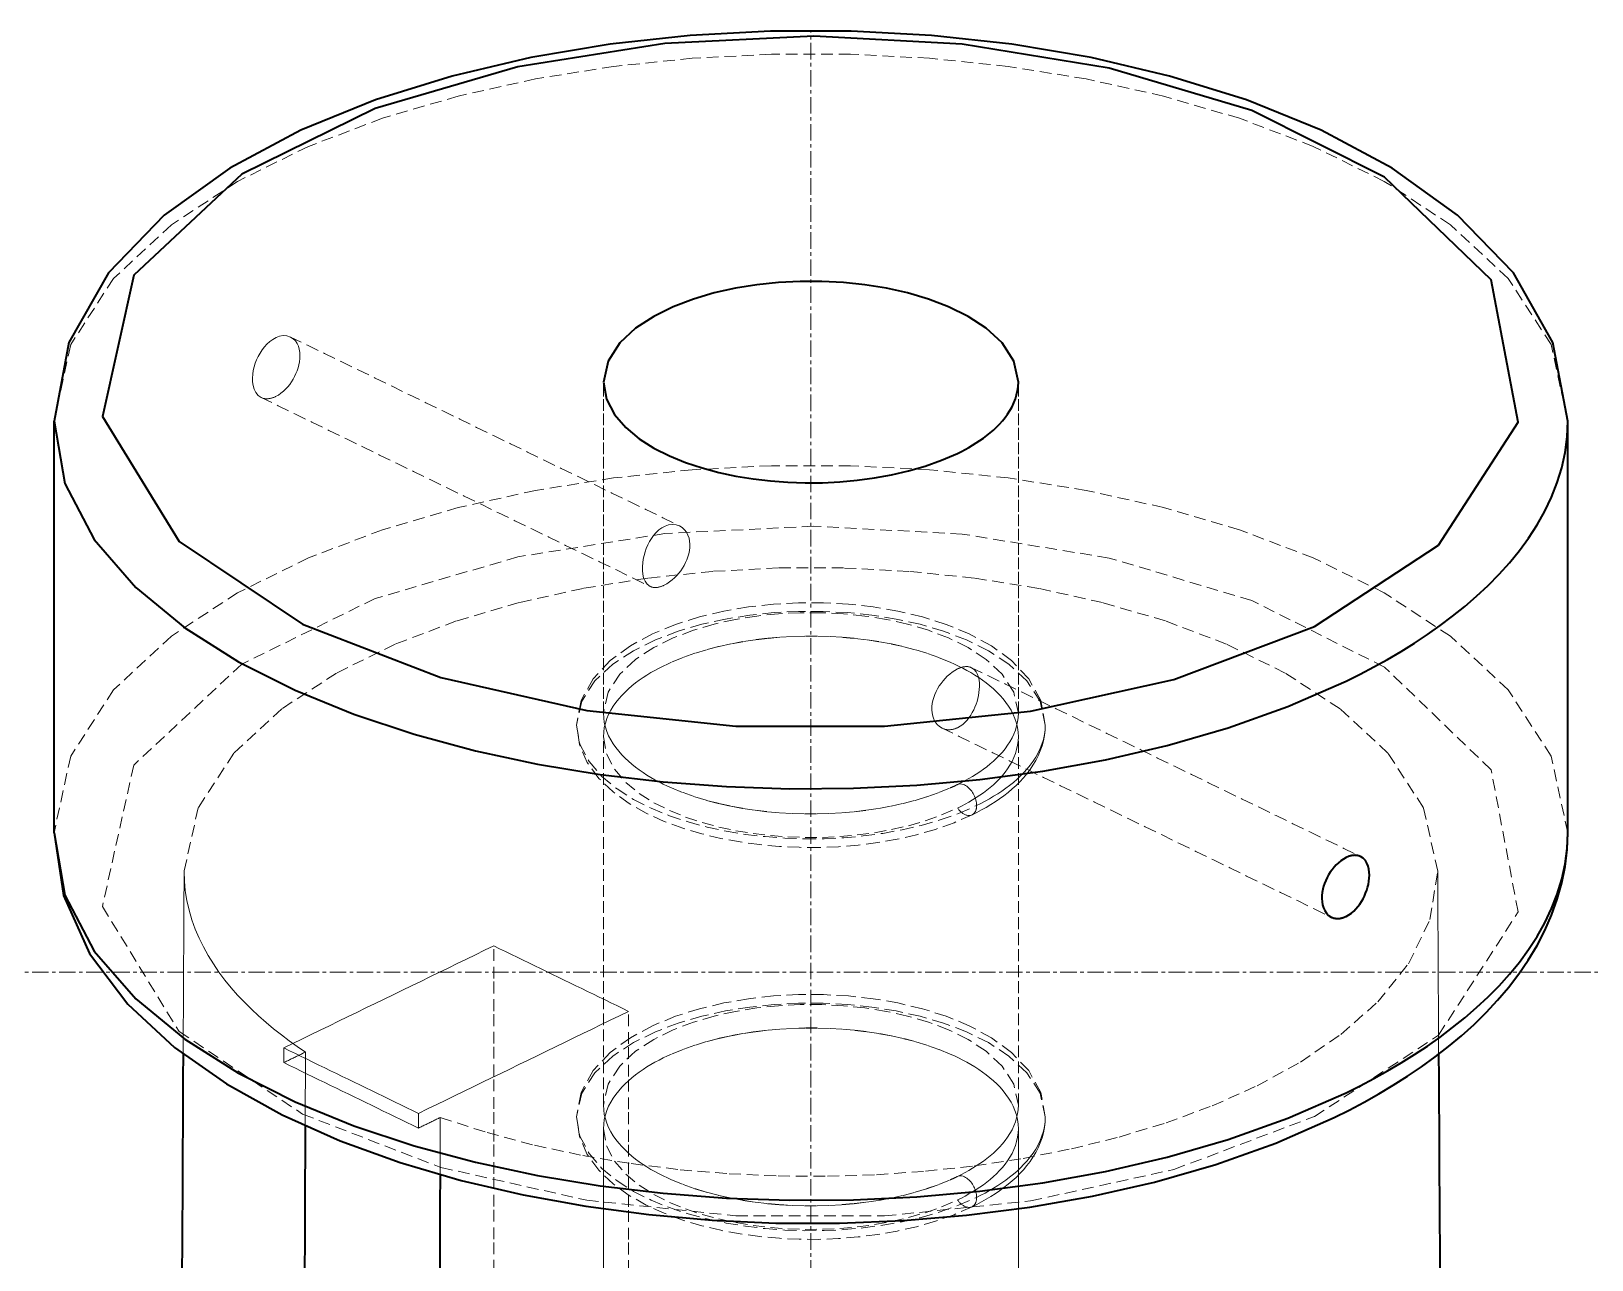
# Model space of a CAD drawing. Header units: millimetres. Extents: x 10 to 410, y 10 to 287.
# Drawn here: x 307.9 to 374.2, y 125.8 to 178 of the extents above; entities that cross this region are included whole.
import ezdxf

# ---------------------------------------------------------------- set-up
doc = ezdxf.new("R2010")
doc.units = ezdxf.units.MM
doc.linetypes.add('CENTER', pattern=[1.15, 0.7, -0.15, 0.15, -0.15])
doc.linetypes.add('DASHED', pattern=[0.75, 0.5, -0.25])
for name, color, linetype, lineweight in [('CENTER', 4, 'CENTER', 13), ('HIDDEN', 8, 'DASHED', 18), ('VISIBLE', 7, 'CONTINUOUS', 35)]:
    doc.layers.add(name, color=color, linetype=linetype, lineweight=lineweight)

msp = doc.modelspace()

# ---------------------------------------------------------------- linework, layer by layer
at = {"layer": 'CENTER'}
for p, q in [((341, 94), (341, 178)), ((278, 138), (404, 138))]:
    msp.add_line(p, q, dxfattribs=at)
at = {"layer": 'HIDDEN'}
for points in [[(373.166, 161.416), (372.457, 164.678), (370.636, 167.49), (368.177, 169.775), (365.367, 171.617), (362.353, 173.103), (359.211, 174.297), (355.985, 175.243), (352.703, 175.972), (349.383, 176.503), (346.039, 176.85), (342.681, 177.021), (339.319, 177.021), (335.961, 176.85), (332.617, 176.503), (329.297, 175.972), (326.015, 175.243), (322.789, 174.297), (319.647, 173.103), (316.633, 171.617), (313.823, 169.775), (311.364, 167.49), (309.543, 164.678), (308.834, 161.416)], [(318.886, 165), (318.735, 165.049), (318.575, 165.057), (318.418, 165.03), (318.268, 164.975), (318.129, 164.897), (318, 164.803), (317.881, 164.695), (317.774, 164.577), (317.676, 164.45), (317.589, 164.316), (317.511, 164.177), (317.443, 164.032), (317.385, 163.883), (317.338, 163.73), (317.301, 163.574), (317.276, 163.417), (317.265, 163.257), (317.269, 163.097), (317.291, 162.939), (317.335, 162.785), (317.405, 162.642), (317.506, 162.518), (317.637, 162.428)], [(318.253, 162.468), (318.369, 162.533), (318.478, 162.608), (318.581, 162.692), (318.677, 162.783), (318.766, 162.881), (318.849, 162.985), (318.926, 163.093), (318.996, 163.205), (319.06, 163.322), (319.117, 163.442), (319.166, 163.565), (319.208, 163.691), (319.242, 163.819), (319.267, 163.949), (319.282, 164.081), (319.286, 164.214), (319.278, 164.346), (319.257, 164.477), (319.22, 164.604), (319.165, 164.725), (319.092, 164.835), (318.998, 164.929), (318.886, 165)], [(318.886, 165), (319.605, 164.65), (320.324, 164.301), (321.043, 163.952), (321.762, 163.603), (322.481, 163.254), (323.2, 162.904), (323.919, 162.555), (324.638, 162.206), (325.357, 161.857), (326.075, 161.508), (326.794, 161.158), (327.513, 160.809), (328.232, 160.46), (328.951, 160.111), (329.67, 159.762), (330.389, 159.412), (331.108, 159.063), (331.827, 158.714), (332.546, 158.365), (333.265, 158.016), (333.984, 157.667), (334.703, 157.317), (335.422, 156.968)], [(332.184, 149.004), (332.184, 149.616), (332.184, 150.228), (332.184, 150.84), (332.184, 151.452), (332.184, 152.065), (332.184, 152.677), (332.184, 153.289), (332.184, 153.901), (332.184, 154.513), (332.184, 155.125), (332.184, 155.737), (332.184, 156.349), (332.184, 156.961), (332.184, 157.573), (332.184, 158.185), (332.184, 158.798), (332.184, 159.41), (332.184, 160.022), (332.184, 160.634), (332.184, 161.246), (332.184, 161.858), (332.184, 162.47), (332.184, 163.082)], [(349.816, 149.004), (349.816, 149.616), (349.816, 150.228), (349.816, 150.84), (349.816, 151.452), (349.816, 152.065), (349.816, 152.677), (349.816, 153.289), (349.816, 153.901), (349.816, 154.513), (349.816, 155.125), (349.816, 155.737), (349.816, 156.349), (349.816, 156.961), (349.816, 157.573), (349.816, 158.185), (349.816, 158.798), (349.816, 159.41), (349.816, 160.022), (349.816, 160.634), (349.816, 161.246), (349.816, 161.858), (349.816, 162.47), (349.816, 163.082)], [(317.637, 162.428), (317.662, 162.416), (317.688, 162.406), (317.715, 162.397), (317.741, 162.39), (317.769, 162.384), (317.796, 162.38), (317.824, 162.376), (317.851, 162.374), (317.879, 162.374), (317.907, 162.374), (317.935, 162.376), (317.962, 162.379), (317.99, 162.382), (318.017, 162.387), (318.044, 162.393), (318.071, 162.4), (318.098, 162.407), (318.124, 162.416), (318.151, 162.425), (318.177, 162.435), (318.202, 162.445), (318.228, 162.456), (318.253, 162.468)], [(317.637, 162.428), (318.356, 162.079), (319.075, 161.729), (319.794, 161.38), (320.513, 161.031), (321.232, 160.682), (321.951, 160.333), (322.669, 159.983), (323.388, 159.634), (324.107, 159.285), (324.826, 158.936), (325.545, 158.587), (326.264, 158.237), (326.983, 157.888), (327.702, 157.539), (328.421, 157.19), (329.14, 156.841), (329.859, 156.491), (330.578, 156.142), (331.297, 155.793), (332.016, 155.444), (332.735, 155.095), (333.453, 154.745), (334.172, 154.396)], [(373.166, 143.923), (372.457, 147.185), (370.636, 149.997), (368.177, 152.281), (365.367, 154.123), (362.353, 155.609), (359.211, 156.804), (355.985, 157.75), (352.703, 158.478), (349.383, 159.009), (346.039, 159.356), (342.681, 159.528), (339.319, 159.528), (335.961, 159.356), (332.617, 159.009), (329.297, 158.478), (326.015, 157.75), (322.789, 156.804), (319.647, 155.609), (316.633, 154.123), (313.823, 152.281), (311.364, 149.997), (309.543, 147.185), (308.834, 143.923)], [(362.399, 131.863), (367.677, 135.318), (371.057, 140.557), (369.907, 146.602), (365.383, 150.962), (359.739, 153.799), (353.678, 155.604), (347.435, 156.621), (341.118, 156.957), (334.799, 156.645), (328.551, 155.655), (322.481, 153.882), (316.814, 151.091), (312.222, 146.8), (310.891, 140.791), (314.148, 135.479), (319.39, 131.966), (325.276, 129.697), (331.473, 128.303), (337.814, 127.638), (344.126, 127.635), (350.33, 128.272), (356.431, 129.611), (362.399, 131.863)], [(335.422, 156.968), (335.271, 157.02), (335.113, 157.035), (334.955, 157.015), (334.804, 156.965), (334.664, 156.89), (334.535, 156.796), (334.419, 156.688), (334.314, 156.568), (334.221, 156.439), (334.139, 156.302), (334.066, 156.16), (334.004, 156.014), (333.951, 155.864), (333.908, 155.71), (333.874, 155.555), (333.851, 155.397), (333.839, 155.238), (333.84, 155.079), (333.856, 154.921), (333.891, 154.766), (333.951, 154.618), (334.044, 154.49), (334.172, 154.396)], [(334.766, 154.448), (334.884, 154.513), (334.995, 154.587), (335.101, 154.67), (335.202, 154.76), (335.296, 154.856), (335.384, 154.957), (335.467, 155.063), (335.543, 155.174), (335.613, 155.289), (335.675, 155.408), (335.73, 155.531), (335.776, 155.657), (335.813, 155.787), (335.84, 155.919), (335.855, 156.052), (335.858, 156.187), (335.847, 156.321), (335.82, 156.452), (335.777, 156.579), (335.715, 156.699), (335.634, 156.806), (335.536, 156.898), (335.422, 156.968)], [(367.638, 142.29), (367.039, 144.986), (365.525, 147.308), (363.487, 149.194), (361.161, 150.715), (358.666, 151.942), (356.066, 152.929), (353.397, 153.711), (350.682, 154.313), (347.935, 154.751), (345.168, 155.038), (342.391, 155.18), (339.609, 155.18), (336.832, 155.038), (334.065, 154.751), (331.318, 154.313), (328.603, 153.711), (325.934, 152.929), (323.334, 151.942), (320.839, 150.715), (318.513, 149.194), (316.475, 147.308), (314.961, 144.986), (314.362, 142.29)], [(334.172, 154.396), (334.197, 154.385), (334.222, 154.376), (334.247, 154.368), (334.273, 154.361), (334.3, 154.356), (334.326, 154.353), (334.353, 154.35), (334.38, 154.349), (334.407, 154.35), (334.433, 154.351), (334.46, 154.353), (334.487, 154.357), (334.513, 154.361), (334.539, 154.367), (334.565, 154.373), (334.591, 154.38), (334.617, 154.388), (334.642, 154.396), (334.667, 154.405), (334.692, 154.415), (334.717, 154.426), (334.741, 154.436), (334.766, 154.448)], [(350.959, 148.504), (350.77, 149.546), (350.256, 150.473), (349.527, 151.245), (348.669, 151.872), (347.733, 152.378), (346.75, 152.784), (345.736, 153.104), (344.7, 153.35), (343.652, 153.529), (342.594, 153.645), (341.532, 153.703), (340.468, 153.703), (339.406, 153.645), (338.348, 153.529), (337.3, 153.35), (336.264, 153.104), (335.25, 152.784), (334.267, 152.378), (333.331, 151.872), (332.473, 151.245), (331.744, 150.473), (331.23, 149.546), (331.041, 148.504)], [(350.959, 148.504), (350.74, 149.514), (350.176, 150.385), (349.415, 151.092), (348.545, 151.663), (347.611, 152.123), (346.639, 152.493), (345.64, 152.786), (344.624, 153.011), (343.596, 153.175), (342.56, 153.283), (341.521, 153.336), (340.479, 153.336), (339.44, 153.283), (338.404, 153.175), (337.376, 153.011), (336.36, 152.786), (335.361, 152.493), (334.389, 152.123), (333.455, 151.663), (332.585, 151.092), (331.824, 150.385), (331.26, 149.514), (331.041, 148.504)], [(349.816, 149.004), (349.622, 149.898), (349.123, 150.669), (348.449, 151.295), (347.678, 151.8), (346.852, 152.207), (345.991, 152.534), (345.107, 152.794), (344.207, 152.993), (343.298, 153.139), (342.381, 153.234), (341.461, 153.281), (340.539, 153.281), (339.619, 153.234), (338.702, 153.139), (337.793, 152.993), (336.893, 152.794), (336.009, 152.534), (335.148, 152.207), (334.322, 151.8), (333.551, 151.295), (332.877, 150.669), (332.378, 149.898), (332.184, 149.004)], [(346.919, 151.178), (346.431, 151.378), (345.934, 151.554), (345.43, 151.707), (344.92, 151.841), (344.405, 151.955), (343.887, 152.051), (343.366, 152.13), (342.842, 152.193), (342.317, 152.239), (341.791, 152.27), (341.264, 152.285), (340.736, 152.285), (340.209, 152.27), (339.683, 152.239), (339.158, 152.193), (338.634, 152.13), (338.113, 152.051), (337.595, 151.955), (337.08, 151.841), (336.57, 151.707), (336.066, 151.554), (335.569, 151.378), (335.081, 151.178)], [(346.919, 151.178), (346.431, 151.378), (345.934, 151.553), (345.43, 151.705), (344.919, 151.838), (344.405, 151.951), (343.886, 152.047), (343.365, 152.125), (342.842, 152.187), (342.317, 152.233), (341.79, 152.263), (341.264, 152.279), (340.736, 152.279), (340.21, 152.263), (339.683, 152.233), (339.158, 152.187), (338.635, 152.125), (338.114, 152.047), (337.595, 151.951), (337.081, 151.838), (336.57, 151.705), (336.066, 151.553), (335.569, 151.378), (335.081, 151.178)], [(335.081, 151.178), (334.901, 151.097), (334.724, 151.012), (334.548, 150.923), (334.374, 150.829), (334.203, 150.732), (334.034, 150.629), (333.869, 150.522), (333.706, 150.41), (333.548, 150.293), (333.394, 150.17), (333.245, 150.041), (333.101, 149.906), (332.963, 149.765), (332.833, 149.617), (332.711, 149.462), (332.598, 149.301), (332.495, 149.132), (332.405, 148.957), (332.328, 148.775), (332.267, 148.588), (332.221, 148.396), (332.194, 148.201), (332.184, 148.004)], [(347.234, 150.891), (347.116, 150.826), (347.005, 150.752), (346.899, 150.669), (346.798, 150.579), (346.704, 150.483), (346.616, 150.382), (346.533, 150.276), (346.457, 150.165), (346.387, 150.05), (346.325, 149.93), (346.27, 149.808), (346.224, 149.681), (346.187, 149.552), (346.16, 149.42), (346.145, 149.287), (346.142, 149.152), (346.153, 149.018), (346.18, 148.886), (346.223, 148.759), (346.285, 148.64), (346.366, 148.532), (346.464, 148.441), (346.578, 148.371)], [(349.816, 148.004), (349.806, 148.201), (349.779, 148.396), (349.733, 148.588), (349.672, 148.775), (349.595, 148.957), (349.505, 149.132), (349.402, 149.301), (349.289, 149.462), (349.167, 149.617), (349.037, 149.765), (348.899, 149.906), (348.755, 150.041), (348.606, 150.17), (348.452, 150.293), (348.294, 150.41), (348.131, 150.522), (347.966, 150.629), (347.797, 150.732), (347.626, 150.829), (347.452, 150.923), (347.276, 151.012), (347.099, 151.097), (346.919, 151.178)], [(347.828, 150.942), (347.803, 150.953), (347.778, 150.963), (347.753, 150.971), (347.727, 150.977), (347.7, 150.982), (347.674, 150.986), (347.647, 150.988), (347.62, 150.989), (347.593, 150.989), (347.567, 150.988), (347.54, 150.985), (347.513, 150.982), (347.487, 150.977), (347.461, 150.972), (347.435, 150.966), (347.409, 150.959), (347.383, 150.951), (347.358, 150.942), (347.333, 150.933), (347.308, 150.924), (347.283, 150.913), (347.259, 150.902), (347.234, 150.891)], [(347.234, 148.392), (347.347, 148.456), (347.452, 148.532), (347.549, 148.618), (347.638, 148.713), (347.719, 148.814), (347.792, 148.921), (347.859, 149.032), (347.919, 149.147), (347.972, 149.265), (348.019, 149.386), (348.06, 149.51), (348.094, 149.635), (348.122, 149.761), (348.143, 149.889), (348.157, 150.018), (348.162, 150.148), (348.159, 150.278), (348.146, 150.407), (348.12, 150.534), (348.079, 150.657), (348.018, 150.771), (347.934, 150.87), (347.828, 150.942)], [(347.828, 150.942), (348.547, 150.593), (349.265, 150.244), (349.984, 149.895), (350.703, 149.546), (351.422, 149.196), (352.141, 148.847), (352.86, 148.498), (353.579, 148.149), (354.298, 147.8), (355.017, 147.451), (355.736, 147.101), (356.455, 146.752), (357.174, 146.403), (357.893, 146.054), (358.612, 145.705), (359.331, 145.355), (360.049, 145.006), (360.768, 144.657), (361.487, 144.308), (362.206, 143.959), (362.925, 143.609), (363.644, 143.26), (364.363, 142.911)], [(332.184, 149.004), (332.194, 148.807), (332.221, 148.612), (332.267, 148.42), (332.328, 148.233), (332.405, 148.051), (332.495, 147.876), (332.598, 147.708), (332.711, 147.546), (332.833, 147.391), (332.963, 147.244), (333.101, 147.102), (333.245, 146.967), (333.394, 146.839), (333.548, 146.716), (333.706, 146.598), (333.869, 146.486), (334.034, 146.379), (334.203, 146.277), (334.374, 146.179), (334.548, 146.086), (334.724, 145.997), (334.901, 145.911), (335.081, 145.83)], [(347.234, 145.976), (347.397, 146.057), (347.558, 146.142), (347.718, 146.23), (347.874, 146.323), (348.029, 146.419), (348.181, 146.52), (348.33, 146.624), (348.475, 146.734), (348.617, 146.848), (348.755, 146.967), (348.888, 147.091), (349.015, 147.221), (349.137, 147.356), (349.252, 147.497), (349.36, 147.644), (349.459, 147.797), (349.548, 147.956), (349.626, 148.12), (349.692, 148.29), (349.745, 148.464), (349.784, 148.642), (349.808, 148.822), (349.816, 149.004)], [(331.041, 148.504), (331.184, 147.685), (331.57, 146.947), (332.116, 146.317), (332.761, 145.786), (333.466, 145.34), (334.212, 144.964), (334.985, 144.648), (335.778, 144.384), (336.585, 144.167), (337.401, 143.993), (338.226, 143.857), (339.055, 143.759), (339.888, 143.696), (340.723, 143.668), (341.559, 143.673), (342.393, 143.713), (343.225, 143.788), (344.053, 143.899), (344.875, 144.047), (345.689, 144.236), (346.491, 144.468), (347.278, 144.748), (348.043, 145.083)], [(347.85, 144.686), (347.082, 144.35), (346.292, 144.069), (345.487, 143.838), (344.669, 143.652), (343.844, 143.508), (343.012, 143.402), (342.177, 143.333), (341.339, 143.301), (340.501, 143.305), (339.663, 143.344), (338.828, 143.419), (337.998, 143.532), (337.173, 143.685), (336.358, 143.879), (335.555, 144.119), (334.769, 144.41), (334.006, 144.757), (333.277, 145.17), (332.597, 145.659), (331.99, 146.236), (331.493, 146.911), (331.16, 147.677), (331.041, 148.504)], [(332.184, 148.004), (332.311, 147.28), (332.653, 146.626), (333.137, 146.068), (333.707, 145.598), (334.331, 145.203), (334.991, 144.87), (335.676, 144.591), (336.378, 144.358), (337.092, 144.165), (337.815, 144.011), (338.544, 143.891), (339.279, 143.804), (340.016, 143.748), (340.755, 143.723), (341.494, 143.728), (342.233, 143.764), (342.97, 143.83), (343.702, 143.928), (344.43, 144.059), (345.15, 144.226), (345.861, 144.431), (346.557, 144.68), (347.234, 144.976)], [(332.184, 132.343), (332.184, 133.024), (332.184, 133.705), (332.184, 134.386), (332.184, 135.067), (332.184, 135.748), (332.184, 136.429), (332.184, 137.11), (332.184, 137.791), (332.184, 138.472), (332.184, 139.153), (332.184, 139.833), (332.184, 140.514), (332.184, 141.195), (332.184, 141.876), (332.184, 142.557), (332.184, 143.238), (332.184, 143.919), (332.184, 144.6), (332.184, 145.281), (332.184, 145.962), (332.184, 146.643), (332.184, 147.323), (332.184, 148.004)], [(346.578, 148.371), (346.605, 148.358), (346.633, 148.347), (346.661, 148.337), (346.689, 148.329), (346.717, 148.321), (346.746, 148.315), (346.776, 148.311), (346.805, 148.307), (346.834, 148.305), (346.864, 148.304), (346.893, 148.304), (346.923, 148.305), (346.952, 148.308), (346.982, 148.312), (347.011, 148.317), (347.04, 148.323), (347.069, 148.33), (347.097, 148.338), (347.125, 148.347), (347.153, 148.357), (347.18, 148.368), (347.208, 148.379), (347.234, 148.392)], [(346.578, 148.371), (347.297, 148.021), (348.016, 147.672), (348.735, 147.323), (349.454, 146.974), (350.173, 146.625), (350.892, 146.275), (351.611, 145.926), (352.33, 145.577), (353.049, 145.228), (353.768, 144.879), (354.487, 144.529), (355.206, 144.18), (355.925, 143.831), (356.643, 143.482), (357.362, 143.133), (358.081, 142.784), (358.8, 142.434), (359.519, 142.085), (360.238, 141.736), (360.957, 141.387), (361.676, 141.038), (362.395, 140.688), (363.114, 140.339)], [(347.234, 144.976), (347.397, 145.058), (347.558, 145.142), (347.718, 145.231), (347.874, 145.323), (348.029, 145.419), (348.181, 145.52), (348.33, 145.625), (348.475, 145.734), (348.617, 145.848), (348.755, 145.967), (348.888, 146.092), (349.015, 146.221), (349.137, 146.357), (349.252, 146.498), (349.36, 146.645), (349.459, 146.798), (349.548, 146.956), (349.626, 147.121), (349.692, 147.29), (349.745, 147.464), (349.784, 147.642), (349.808, 147.823), (349.816, 148.004)], [(350.959, 148.504), (350.951, 148.279), (350.924, 148.055), (350.881, 147.833), (350.822, 147.616), (350.747, 147.403), (350.657, 147.196), (350.555, 146.995), (350.439, 146.801), (350.313, 146.613), (350.177, 146.434), (350.032, 146.261), (349.879, 146.095), (349.718, 145.936), (349.551, 145.785), (349.379, 145.639), (349.201, 145.5), (349.018, 145.368), (348.832, 145.241), (348.642, 145.119), (348.448, 145.003), (348.251, 144.893), (348.052, 144.787), (347.85, 144.686)], [(348.043, 145.083), (348.227, 145.175), (348.409, 145.271), (348.589, 145.371), (348.766, 145.475), (348.941, 145.584), (349.112, 145.697), (349.281, 145.816), (349.445, 145.939), (349.605, 146.068), (349.761, 146.203), (349.911, 146.343), (350.055, 146.49), (350.193, 146.643), (350.323, 146.802), (350.444, 146.968), (350.556, 147.141), (350.657, 147.32), (350.745, 147.506), (350.82, 147.697), (350.88, 147.894), (350.924, 148.095), (350.95, 148.299), (350.959, 148.504)], [(349.816, 132.343), (349.816, 133.024), (349.816, 133.705), (349.816, 134.386), (349.816, 135.067), (349.816, 135.748), (349.816, 136.429), (349.816, 137.11), (349.816, 137.791), (349.816, 138.472), (349.816, 139.153), (349.816, 139.833), (349.816, 140.514), (349.816, 141.195), (349.816, 141.876), (349.816, 142.557), (349.816, 143.238), (349.816, 143.919), (349.816, 144.6), (349.816, 145.281), (349.816, 145.962), (349.816, 146.643), (349.816, 147.323), (349.816, 148.004)], [(346.919, 145.83), (346.933, 145.836), (346.947, 145.842), (346.96, 145.848), (346.974, 145.855), (346.988, 145.861), (347.002, 145.867), (347.016, 145.873), (347.029, 145.879), (347.043, 145.886), (347.057, 145.892), (347.071, 145.898), (347.084, 145.905), (347.098, 145.911), (347.112, 145.917), (347.125, 145.924), (347.139, 145.93), (347.153, 145.937), (347.166, 145.943), (347.18, 145.95), (347.194, 145.956), (347.207, 145.963), (347.221, 145.969), (347.234, 145.976)], [(348.043, 145.083), (348.041, 145.143), (348.035, 145.202), (348.025, 145.26), (348.011, 145.318), (347.994, 145.375), (347.974, 145.431), (347.952, 145.486), (347.926, 145.54), (347.898, 145.592), (347.867, 145.643), (347.834, 145.692), (347.797, 145.739), (347.758, 145.784), (347.717, 145.826), (347.672, 145.866), (347.625, 145.902), (347.575, 145.934), (347.522, 145.961), (347.467, 145.982), (347.409, 145.995), (347.35, 146), (347.291, 145.994), (347.234, 145.976)], [(335.081, 145.83), (335.569, 145.63), (336.066, 145.455), (336.57, 145.301), (337.08, 145.168), (337.595, 145.054), (338.113, 144.957), (338.634, 144.878), (339.158, 144.816), (339.683, 144.769), (340.209, 144.738), (340.736, 144.723), (341.264, 144.723), (341.791, 144.738), (342.317, 144.769), (342.842, 144.816), (343.366, 144.878), (343.887, 144.957), (344.405, 145.054), (344.92, 145.168), (345.43, 145.301), (345.934, 145.455), (346.431, 145.63), (346.919, 145.83)], [(335.081, 145.83), (335.569, 145.631), (336.066, 145.456), (336.57, 145.303), (337.081, 145.171), (337.595, 145.057), (338.114, 144.962), (338.635, 144.883), (339.158, 144.821), (339.683, 144.775), (340.21, 144.745), (340.736, 144.73), (341.264, 144.73), (341.79, 144.745), (342.317, 144.775), (342.842, 144.821), (343.365, 144.883), (343.886, 144.962), (344.405, 145.057), (344.919, 145.171), (345.43, 145.303), (345.934, 145.456), (346.431, 145.631), (346.919, 145.83)], [(347.234, 144.976), (347.253, 144.95), (347.273, 144.925), (347.293, 144.901), (347.314, 144.877), (347.336, 144.853), (347.359, 144.831), (347.383, 144.809), (347.407, 144.789), (347.432, 144.769), (347.458, 144.75), (347.485, 144.733), (347.513, 144.717), (347.541, 144.702), (347.571, 144.689), (347.601, 144.678), (347.631, 144.669), (347.663, 144.663), (347.694, 144.659), (347.726, 144.658), (347.758, 144.66), (347.79, 144.665), (347.821, 144.674), (347.85, 144.686)], [(347.85, 144.686), (347.868, 144.695), (347.885, 144.706), (347.901, 144.718), (347.917, 144.731), (347.931, 144.746), (347.945, 144.761), (347.957, 144.777), (347.969, 144.793), (347.979, 144.81), (347.989, 144.828), (347.998, 144.846), (348.006, 144.865), (348.013, 144.884), (348.019, 144.903), (348.024, 144.923), (348.029, 144.943), (348.033, 144.962), (348.036, 144.982), (348.039, 145.002), (348.041, 145.023), (348.042, 145.043), (348.043, 145.063), (348.043, 145.083)], [(314.362, 142.29), (314.36, 141.952), (314.359, 141.614), (314.357, 141.275), (314.355, 140.937), (314.353, 140.599), (314.351, 140.261), (314.35, 139.922), (314.348, 139.584), (314.346, 139.246), (314.344, 138.908), (314.342, 138.569), (314.34, 138.231), (314.339, 137.893), (314.337, 137.555), (314.335, 137.216), (314.333, 136.878), (314.331, 136.54), (314.33, 136.202), (314.328, 135.863), (314.326, 135.525), (314.324, 135.187), (314.322, 134.849), (314.321, 134.51)], [(314.362, 142.29), (314.374, 141.871), (314.413, 141.453), (314.48, 141.039), (314.573, 140.63), (314.691, 140.228), (314.833, 139.833), (314.997, 139.447), (315.182, 139.07), (315.386, 138.703), (315.607, 138.347), (315.844, 138.001), (316.095, 137.665), (316.36, 137.339), (316.636, 137.024), (316.924, 136.719), (317.222, 136.423), (317.528, 136.137), (317.843, 135.86), (318.166, 135.592), (318.496, 135.332), (318.832, 135.081), (319.174, 134.838), (319.521, 134.602)], [(325.25, 131.82), (327.238, 131.176), (329.259, 130.64), (331.303, 130.203), (333.364, 129.858), (335.439, 129.601), (337.522, 129.426), (339.61, 129.333), (341.7, 129.32), (343.789, 129.387), (345.874, 129.534), (347.952, 129.764), (350.018, 130.08), (352.069, 130.486), (354.098, 130.988), (356.098, 131.595), (358.059, 132.317), (359.967, 133.17), (361.801, 134.172), (363.527, 135.35), (365.091, 136.734), (366.401, 138.359), (367.311, 140.234), (367.638, 142.29)], [(367.638, 142.29), (367.64, 141.952), (367.641, 141.614), (367.643, 141.275), (367.645, 140.937), (367.647, 140.599), (367.649, 140.261), (367.65, 139.922), (367.652, 139.584), (367.654, 139.246), (367.656, 138.908), (367.658, 138.569), (367.66, 138.231), (367.661, 137.893), (367.663, 137.555), (367.665, 137.216), (367.667, 136.878), (367.669, 136.54), (367.67, 136.202), (367.672, 135.863), (367.674, 135.525), (367.676, 135.187), (367.678, 134.849), (367.679, 134.51)], [(318.594, 134.777), (318.982, 134.966), (319.371, 135.154), (319.759, 135.343), (320.147, 135.532), (320.535, 135.72), (320.923, 135.909), (321.312, 136.097), (321.7, 136.286), (322.088, 136.475), (322.476, 136.663), (322.864, 136.852), (323.252, 137.041), (323.641, 137.229), (324.029, 137.418), (324.417, 137.606), (324.805, 137.795), (325.193, 137.984), (325.582, 138.172), (325.97, 138.361), (326.358, 138.55), (326.746, 138.738), (327.134, 138.927), (327.523, 139.115)], [(327.523, 107.252), (327.523, 108.637), (327.523, 110.023), (327.523, 111.408), (327.523, 112.794), (327.523, 114.179), (327.523, 115.564), (327.523, 116.95), (327.523, 118.335), (327.523, 119.72), (327.523, 121.106), (327.523, 122.491), (327.523, 123.876), (327.523, 125.262), (327.523, 126.647), (327.523, 128.033), (327.523, 129.418), (327.523, 130.803), (327.523, 132.189), (327.523, 133.574), (327.523, 134.959), (327.523, 136.345), (327.523, 137.73), (327.523, 139.115)], [(327.523, 139.115), (327.772, 138.994), (328.021, 138.874), (328.27, 138.753), (328.519, 138.632), (328.768, 138.511), (329.017, 138.39), (329.266, 138.269), (329.515, 138.148), (329.764, 138.027), (330.013, 137.906), (330.262, 137.785), (330.512, 137.664), (330.761, 137.543), (331.01, 137.422), (331.259, 137.301), (331.508, 137.18), (331.757, 137.059), (332.006, 136.938), (332.255, 136.817), (332.504, 136.696), (332.753, 136.575), (333.002, 136.454), (333.251, 136.333)], [(350.959, 131.844), (350.77, 132.885), (350.256, 133.812), (349.527, 134.585), (348.669, 135.212), (347.733, 135.718), (346.75, 136.123), (345.736, 136.443), (344.7, 136.689), (343.652, 136.868), (342.594, 136.985), (341.532, 137.042), (340.468, 137.042), (339.406, 136.985), (338.348, 136.868), (337.3, 136.689), (336.264, 136.443), (335.25, 136.123), (334.267, 135.718), (333.331, 135.212), (332.473, 134.585), (331.744, 133.812), (331.23, 132.885), (331.041, 131.844)], [(350.959, 131.844), (350.74, 132.854), (350.176, 133.724), (349.415, 134.432), (348.545, 135.002), (347.611, 135.462), (346.639, 135.832), (345.64, 136.125), (344.624, 136.35), (343.596, 136.515), (342.56, 136.622), (341.521, 136.675), (340.479, 136.675), (339.44, 136.622), (338.404, 136.515), (337.376, 136.35), (336.36, 136.125), (335.361, 135.832), (334.389, 135.462), (333.455, 135.002), (332.585, 134.432), (331.824, 133.724), (331.26, 132.854), (331.041, 131.844)], [(324.323, 131.994), (324.711, 132.183), (325.099, 132.372), (325.488, 132.56), (325.876, 132.749), (326.264, 132.938), (326.652, 133.126), (327.04, 133.315), (327.429, 133.503), (327.817, 133.692), (328.205, 133.881), (328.593, 134.069), (328.981, 134.258), (329.37, 134.447), (329.758, 134.635), (330.146, 134.824), (330.534, 135.013), (330.922, 135.201), (331.311, 135.39), (331.699, 135.578), (332.087, 135.767), (332.475, 135.956), (332.863, 136.144), (333.251, 136.333)], [(349.816, 132.343), (349.622, 133.237), (349.123, 134.008), (348.449, 134.634), (347.678, 135.139), (346.852, 135.546), (345.991, 135.874), (345.107, 136.133), (344.207, 136.333), (343.298, 136.478), (342.381, 136.573), (341.461, 136.62), (340.539, 136.62), (339.619, 136.573), (338.702, 136.478), (337.793, 136.333), (336.893, 136.133), (336.009, 135.874), (335.148, 135.546), (334.322, 135.139), (333.551, 134.634), (332.877, 134.008), (332.378, 133.237), (332.184, 132.343)], [(333.251, 104.469), (333.251, 105.855), (333.251, 107.24), (333.251, 108.626), (333.251, 110.011), (333.251, 111.396), (333.251, 112.782), (333.251, 114.167), (333.251, 115.552), (333.251, 116.938), (333.251, 118.323), (333.251, 119.709), (333.251, 121.094), (333.251, 122.479), (333.251, 123.865), (333.251, 125.25), (333.251, 126.635), (333.251, 128.021), (333.251, 129.406), (333.251, 130.791), (333.251, 132.177), (333.251, 133.562), (333.251, 134.948), (333.251, 136.333)], [(346.919, 134.518), (346.431, 134.717), (345.934, 134.893), (345.43, 135.047), (344.92, 135.18), (344.405, 135.294), (343.887, 135.39), (343.366, 135.47), (342.842, 135.532), (342.317, 135.579), (341.791, 135.609), (341.264, 135.625), (340.736, 135.625), (340.209, 135.609), (339.683, 135.579), (339.158, 135.532), (338.634, 135.47), (338.113, 135.39), (337.595, 135.294), (337.08, 135.18), (336.57, 135.047), (336.066, 134.893), (335.569, 134.717), (335.081, 134.518)], [(346.919, 134.518), (346.431, 134.717), (345.934, 134.892), (345.43, 135.045), (344.919, 135.177), (344.405, 135.291), (343.886, 135.386), (343.365, 135.464), (342.842, 135.526), (342.317, 135.572), (341.79, 135.603), (341.264, 135.618), (340.736, 135.618), (340.21, 135.603), (339.683, 135.572), (339.158, 135.526), (338.635, 135.464), (338.114, 135.386), (337.595, 135.291), (337.081, 135.177), (336.57, 135.045), (336.066, 134.892), (335.569, 134.717), (335.081, 134.518)], [(318.594, 134.152), (318.594, 134.179), (318.594, 134.207), (318.594, 134.234), (318.594, 134.261), (318.594, 134.288), (318.594, 134.315), (318.594, 134.342), (318.594, 134.37), (318.594, 134.397), (318.594, 134.424), (318.594, 134.451), (318.594, 134.478), (318.594, 134.505), (318.594, 134.533), (318.594, 134.56), (318.594, 134.587), (318.594, 134.614), (318.594, 134.641), (318.594, 134.668), (318.594, 134.696), (318.594, 134.723), (318.594, 134.75), (318.594, 134.777)], [(318.594, 134.777), (318.843, 134.656), (319.092, 134.535), (319.341, 134.414), (319.591, 134.293), (319.84, 134.172), (320.089, 134.051), (320.338, 133.93), (320.587, 133.809), (320.836, 133.688), (321.085, 133.567), (321.334, 133.446), (321.583, 133.325), (321.832, 133.204), (322.081, 133.083), (322.33, 132.962), (322.579, 132.841), (322.829, 132.72), (323.078, 132.599), (323.327, 132.478), (323.576, 132.357), (323.825, 132.236), (324.074, 132.115), (324.323, 131.994)], [(318.594, 134.152), (318.634, 134.172), (318.675, 134.191), (318.715, 134.211), (318.755, 134.231), (318.796, 134.25), (318.836, 134.27), (318.876, 134.289), (318.916, 134.309), (318.957, 134.328), (318.997, 134.348), (319.037, 134.368), (319.078, 134.387), (319.118, 134.407), (319.158, 134.426), (319.198, 134.446), (319.239, 134.465), (319.279, 134.485), (319.319, 134.505), (319.36, 134.524), (319.4, 134.544), (319.44, 134.563), (319.48, 134.583), (319.521, 134.602)], [(324.323, 131.37), (324.074, 131.491), (323.825, 131.612), (323.576, 131.733), (323.327, 131.854), (323.078, 131.975), (322.829, 132.096), (322.579, 132.217), (322.33, 132.338), (322.081, 132.458), (321.832, 132.579), (321.583, 132.7), (321.334, 132.821), (321.085, 132.942), (320.836, 133.063), (320.587, 133.184), (320.338, 133.305), (320.089, 133.426), (319.84, 133.547), (319.591, 133.668), (319.341, 133.789), (319.092, 133.91), (318.843, 134.031), (318.594, 134.152)], [(319.521, 134.602), (319.52, 134.466), (319.52, 134.33), (319.519, 134.193), (319.519, 134.057), (319.518, 133.921), (319.518, 133.784), (319.517, 133.648), (319.517, 133.511), (319.516, 133.375), (319.516, 133.239), (319.515, 133.102), (319.514, 132.966), (319.514, 132.83), (319.513, 132.693), (319.513, 132.557), (319.512, 132.42), (319.512, 132.284), (319.511, 132.148), (319.511, 132.011), (319.51, 131.875), (319.51, 131.739), (319.509, 131.602), (319.509, 131.466)], [(335.081, 134.518), (334.901, 134.436), (334.724, 134.351), (334.548, 134.262), (334.374, 134.169), (334.203, 134.071), (334.034, 133.969), (333.869, 133.862), (333.706, 133.75), (333.548, 133.632), (333.394, 133.509), (333.245, 133.38), (333.101, 133.245), (332.963, 133.104), (332.833, 132.956), (332.711, 132.802), (332.598, 132.64), (332.495, 132.472), (332.405, 132.296), (332.328, 132.115), (332.267, 131.928), (332.221, 131.736), (332.194, 131.541), (332.184, 131.344)], [(349.816, 131.344), (349.806, 131.541), (349.779, 131.736), (349.733, 131.928), (349.672, 132.115), (349.595, 132.296), (349.505, 132.472), (349.402, 132.64), (349.289, 132.802), (349.167, 132.956), (349.037, 133.104), (348.899, 133.245), (348.755, 133.38), (348.606, 133.509), (348.452, 133.632), (348.294, 133.75), (348.131, 133.862), (347.966, 133.969), (347.797, 134.071), (347.626, 134.169), (347.452, 134.262), (347.276, 134.351), (347.099, 134.436), (346.919, 134.518)], [(324.323, 131.37), (324.323, 131.397), (324.323, 131.424), (324.323, 131.451), (324.323, 131.478), (324.323, 131.505), (324.323, 131.533), (324.323, 131.56), (324.323, 131.587), (324.323, 131.614), (324.323, 131.641), (324.323, 131.668), (324.323, 131.696), (324.323, 131.723), (324.323, 131.75), (324.323, 131.777), (324.323, 131.804), (324.323, 131.831), (324.323, 131.859), (324.323, 131.886), (324.323, 131.913), (324.323, 131.94), (324.323, 131.967), (324.323, 131.994)], [(332.184, 132.343), (332.194, 132.147), (332.221, 131.951), (332.267, 131.76), (332.328, 131.572), (332.405, 131.391), (332.495, 131.216), (332.598, 131.047), (332.711, 130.886), (332.833, 130.731), (332.963, 130.583), (333.101, 130.442), (333.245, 130.307), (333.394, 130.178), (333.548, 130.055), (333.706, 129.938), (333.869, 129.826), (334.034, 129.718), (334.203, 129.616), (334.374, 129.518), (334.548, 129.425), (334.724, 129.336), (334.901, 129.251), (335.081, 129.169)], [(347.234, 129.315), (347.397, 129.397), (347.558, 129.481), (347.718, 129.57), (347.874, 129.662), (348.029, 129.758), (348.181, 129.859), (348.33, 129.964), (348.475, 130.073), (348.617, 130.187), (348.755, 130.306), (348.888, 130.431), (349.015, 130.56), (349.137, 130.696), (349.252, 130.837), (349.36, 130.984), (349.459, 131.137), (349.548, 131.295), (349.626, 131.46), (349.692, 131.629), (349.745, 131.803), (349.784, 131.981), (349.808, 132.162), (349.816, 132.343)], [(324.323, 131.37), (324.363, 131.389), (324.404, 131.409), (324.444, 131.428), (324.484, 131.448), (324.524, 131.468), (324.565, 131.487), (324.605, 131.507), (324.645, 131.526), (324.686, 131.546), (324.726, 131.565), (324.766, 131.585), (324.806, 131.605), (324.847, 131.624), (324.887, 131.644), (324.927, 131.663), (324.968, 131.683), (325.008, 131.702), (325.048, 131.722), (325.088, 131.742), (325.129, 131.761), (325.169, 131.781), (325.209, 131.8), (325.25, 131.82)], [(325.25, 131.82), (325.249, 131.714), (325.249, 131.608), (325.248, 131.503), (325.248, 131.397), (325.248, 131.291), (325.247, 131.186), (325.247, 131.08), (325.246, 130.974), (325.246, 130.869), (325.246, 130.763), (325.245, 130.657), (325.245, 130.551), (325.244, 130.446), (325.244, 130.34), (325.244, 130.234), (325.243, 130.129), (325.243, 130.023), (325.242, 129.917), (325.242, 129.811), (325.242, 129.706), (325.241, 129.6), (325.241, 129.494), (325.24, 129.389)], [(331.041, 131.844), (331.184, 131.025), (331.57, 130.287), (332.116, 129.656), (332.761, 129.125), (333.466, 128.679), (334.212, 128.303), (334.985, 127.987), (335.778, 127.724), (336.585, 127.507), (337.401, 127.332), (338.226, 127.197), (339.055, 127.098), (339.888, 127.035), (340.723, 127.007), (341.559, 127.013), (342.393, 127.053), (343.225, 127.127), (344.053, 127.238), (344.875, 127.386), (345.689, 127.575), (346.491, 127.807), (347.278, 128.088), (348.043, 128.423)], [(347.85, 128.025), (347.082, 127.689), (346.292, 127.409), (345.487, 127.178), (344.669, 126.992), (343.844, 126.847), (343.012, 126.741), (342.177, 126.673), (341.339, 126.64), (340.501, 126.644), (339.663, 126.683), (338.828, 126.759), (337.998, 126.872), (337.173, 127.024), (336.358, 127.218), (335.555, 127.458), (334.769, 127.749), (334.006, 128.097), (333.277, 128.51), (332.597, 128.999), (331.99, 129.576), (331.493, 130.25), (331.16, 131.017), (331.041, 131.844)], [(332.184, 131.344), (332.311, 130.619), (332.653, 129.966), (333.137, 129.408), (333.707, 128.938), (334.331, 128.543), (334.991, 128.21), (335.676, 127.93), (336.378, 127.697), (337.092, 127.505), (337.815, 127.35), (338.544, 127.23), (339.279, 127.143), (340.016, 127.088), (340.755, 127.063), (341.494, 127.068), (342.233, 127.103), (342.97, 127.169), (343.702, 127.267), (344.43, 127.398), (345.15, 127.565), (345.861, 127.771), (346.557, 128.019), (347.234, 128.316)], [(332.184, 119.848), (332.184, 120.348), (332.184, 120.848), (332.184, 121.347), (332.184, 121.847), (332.184, 122.347), (332.184, 122.847), (332.184, 123.347), (332.184, 123.846), (332.184, 124.346), (332.184, 124.846), (332.184, 125.346), (332.184, 125.846), (332.184, 126.346), (332.184, 126.845), (332.184, 127.345), (332.184, 127.845), (332.184, 128.345), (332.184, 128.845), (332.184, 129.344), (332.184, 129.844), (332.184, 130.344), (332.184, 130.844), (332.184, 131.344)], [(347.234, 128.316), (347.397, 128.397), (347.558, 128.482), (347.718, 128.57), (347.874, 128.663), (348.029, 128.759), (348.181, 128.859), (348.33, 128.964), (348.475, 129.073), (348.617, 129.188), (348.755, 129.307), (348.888, 129.431), (349.015, 129.561), (349.137, 129.696), (349.252, 129.837), (349.36, 129.984), (349.459, 130.137), (349.548, 130.296), (349.626, 130.46), (349.692, 130.63), (349.745, 130.804), (349.784, 130.981), (349.808, 131.162), (349.816, 131.344)], [(350.959, 131.844), (350.951, 131.618), (350.924, 131.394), (350.881, 131.173), (350.822, 130.955), (350.747, 130.742), (350.657, 130.535), (350.555, 130.334), (350.439, 130.14), (350.313, 129.953), (350.177, 129.773), (350.032, 129.6), (349.879, 129.435), (349.718, 129.276), (349.551, 129.124), (349.379, 128.979), (349.201, 128.84), (349.018, 128.707), (348.832, 128.58), (348.642, 128.459), (348.448, 128.343), (348.251, 128.232), (348.052, 128.126), (347.85, 128.025)], [(348.043, 128.423), (348.227, 128.514), (348.409, 128.61), (348.589, 128.71), (348.766, 128.815), (348.941, 128.923), (349.112, 129.037), (349.281, 129.155), (349.445, 129.279), (349.605, 129.408), (349.761, 129.542), (349.911, 129.683), (350.055, 129.829), (350.193, 129.982), (350.323, 130.141), (350.444, 130.308), (350.556, 130.48), (350.657, 130.66), (350.745, 130.845), (350.82, 131.037), (350.88, 131.233), (350.924, 131.434), (350.95, 131.638), (350.959, 131.844)], [(349.816, 119.848), (349.816, 120.348), (349.816, 120.848), (349.816, 121.347), (349.816, 121.847), (349.816, 122.347), (349.816, 122.847), (349.816, 123.347), (349.816, 123.846), (349.816, 124.346), (349.816, 124.846), (349.816, 125.346), (349.816, 125.846), (349.816, 126.346), (349.816, 126.845), (349.816, 127.345), (349.816, 127.845), (349.816, 128.345), (349.816, 128.845), (349.816, 129.344), (349.816, 129.844), (349.816, 130.344), (349.816, 130.844), (349.816, 131.344)], [(348.043, 128.423), (348.041, 128.482), (348.035, 128.541), (348.025, 128.6), (348.011, 128.657), (347.994, 128.714), (347.974, 128.77), (347.952, 128.825), (347.926, 128.879), (347.898, 128.931), (347.867, 128.982), (347.834, 129.031), (347.797, 129.078), (347.758, 129.123), (347.717, 129.165), (347.672, 129.205), (347.625, 129.241), (347.575, 129.273), (347.522, 129.3), (347.467, 129.321), (347.409, 129.335), (347.35, 129.339), (347.291, 129.333), (347.234, 129.315)], [(335.081, 129.169), (335.569, 128.97), (336.066, 128.794), (336.57, 128.641), (337.08, 128.507), (337.595, 128.393), (338.113, 128.297), (338.634, 128.218), (339.158, 128.155), (339.683, 128.109), (340.209, 128.078), (340.736, 128.062), (341.264, 128.062), (341.791, 128.078), (342.317, 128.109), (342.842, 128.155), (343.366, 128.218), (343.887, 128.297), (344.405, 128.393), (344.92, 128.507), (345.43, 128.641), (345.934, 128.794), (346.431, 128.97), (346.919, 129.169)], [(335.081, 129.169), (335.569, 128.97), (336.066, 128.795), (336.57, 128.642), (337.081, 128.51), (337.595, 128.397), (338.114, 128.301), (338.635, 128.223), (339.158, 128.161), (339.683, 128.115), (340.21, 128.084), (340.736, 128.069), (341.264, 128.069), (341.79, 128.084), (342.317, 128.115), (342.842, 128.161), (343.365, 128.223), (343.886, 128.301), (344.405, 128.397), (344.919, 128.51), (345.43, 128.642), (345.934, 128.795), (346.431, 128.97), (346.919, 129.169)], [(346.919, 129.169), (346.933, 129.176), (346.947, 129.182), (346.96, 129.188), (346.974, 129.194), (346.988, 129.2), (347.002, 129.206), (347.016, 129.213), (347.029, 129.219), (347.043, 129.225), (347.057, 129.231), (347.071, 129.238), (347.084, 129.244), (347.098, 129.25), (347.112, 129.257), (347.125, 129.263), (347.139, 129.27), (347.153, 129.276), (347.166, 129.283), (347.18, 129.289), (347.194, 129.296), (347.207, 129.302), (347.221, 129.309), (347.234, 129.315)], [(347.234, 128.316), (347.253, 128.29), (347.273, 128.265), (347.293, 128.24), (347.314, 128.216), (347.336, 128.193), (347.359, 128.17), (347.383, 128.149), (347.407, 128.128), (347.432, 128.108), (347.458, 128.09), (347.485, 128.072), (347.513, 128.056), (347.541, 128.042), (347.571, 128.029), (347.601, 128.018), (347.631, 128.009), (347.663, 128.002), (347.694, 127.998), (347.726, 127.997), (347.758, 127.999), (347.79, 128.004), (347.821, 128.013), (347.85, 128.025)], [(347.85, 128.025), (347.868, 128.035), (347.885, 128.046), (347.901, 128.058), (347.917, 128.071), (347.931, 128.085), (347.945, 128.1), (347.957, 128.116), (347.969, 128.133), (347.979, 128.15), (347.989, 128.168), (347.998, 128.186), (348.006, 128.204), (348.013, 128.223), (348.019, 128.243), (348.024, 128.262), (348.029, 128.282), (348.033, 128.302), (348.036, 128.322), (348.039, 128.342), (348.041, 128.362), (348.042, 128.382), (348.043, 128.402), (348.043, 128.423)]]:
    msp.add_lwpolyline(points, dxfattribs=at)
at = {"layer": 'VISIBLE'}
for points in [[(373.166, 161.416), (372.538, 164.763), (370.853, 167.728), (368.479, 170.186), (365.699, 172.179), (362.679, 173.787), (359.508, 175.076), (356.241, 176.094), (352.908, 176.876), (349.533, 177.445), (346.13, 177.816), (342.712, 178), (339.288, 178), (335.87, 177.816), (332.467, 177.445), (329.092, 176.876), (325.759, 176.094), (322.492, 175.076), (319.321, 173.787), (316.301, 172.179), (313.521, 170.186), (311.147, 167.728), (309.462, 164.763), (308.834, 161.416)], [(362.399, 152.689), (367.677, 156.144), (371.057, 161.383), (369.907, 167.428), (365.383, 171.788), (359.739, 174.625), (353.678, 176.43), (347.435, 177.447), (341.118, 177.783), (334.799, 177.471), (328.551, 176.481), (322.481, 174.708), (316.814, 171.916), (312.222, 167.626), (310.891, 161.616), (314.148, 156.305), (319.39, 152.792), (325.276, 150.522), (331.473, 149.129), (337.814, 148.463), (344.126, 148.46), (350.33, 149.098), (356.431, 150.437), (362.399, 152.689)], [(349.816, 163.082), (349.622, 163.976), (349.123, 164.747), (348.449, 165.373), (347.678, 165.878), (346.852, 166.285), (345.991, 166.613), (345.107, 166.872), (344.207, 167.072), (343.298, 167.217), (342.381, 167.312), (341.461, 167.359), (340.539, 167.359), (339.619, 167.312), (338.702, 167.217), (337.793, 167.072), (336.893, 166.872), (336.009, 166.613), (335.148, 166.285), (334.322, 165.878), (333.551, 165.373), (332.877, 164.747), (332.378, 163.976), (332.184, 163.082)], [(332.184, 163.082), (332.311, 162.357), (332.653, 161.704), (333.137, 161.146), (333.707, 160.676), (334.331, 160.281), (334.991, 159.948), (335.676, 159.669), (336.378, 159.435), (337.092, 159.243), (337.815, 159.089), (338.544, 158.969), (339.279, 158.882), (340.016, 158.826), (340.755, 158.801), (341.494, 158.806), (342.233, 158.842), (342.97, 158.908), (343.702, 159.006), (344.43, 159.137), (345.15, 159.304), (345.861, 159.509), (346.557, 159.758), (347.234, 160.054)], [(347.234, 160.054), (347.397, 160.135), (347.558, 160.22), (347.718, 160.309), (347.874, 160.401), (348.029, 160.497), (348.181, 160.598), (348.33, 160.703), (348.475, 160.812), (348.617, 160.926), (348.755, 161.045), (348.888, 161.169), (349.015, 161.299), (349.137, 161.435), (349.252, 161.576), (349.36, 161.723), (349.459, 161.875), (349.548, 162.034), (349.626, 162.198), (349.692, 162.368), (349.745, 162.542), (349.784, 162.72), (349.808, 162.9), (349.816, 163.082)], [(308.834, 161.416), (309.298, 158.771), (310.545, 156.388), (312.309, 154.352), (314.39, 152.638), (316.668, 151.195), (319.077, 149.981), (321.574, 148.961), (324.134, 148.11), (326.74, 147.409), (329.378, 146.845), (332.04, 146.408), (334.719, 146.09), (337.41, 145.887), (340.106, 145.796), (342.804, 145.814), (345.499, 145.943), (348.186, 146.185), (350.86, 146.542), (353.515, 147.021), (356.144, 147.63), (358.735, 148.38), (361.276, 149.285), (363.747, 150.368)], [(308.834, 143.923), (308.834, 144.683), (308.834, 145.444), (308.834, 146.204), (308.834, 146.965), (308.834, 147.726), (308.834, 148.486), (308.834, 149.247), (308.834, 150.007), (308.834, 150.768), (308.834, 151.528), (308.834, 152.289), (308.834, 153.05), (308.834, 153.81), (308.834, 154.571), (308.834, 155.331), (308.834, 156.092), (308.834, 156.853), (308.834, 157.613), (308.834, 158.374), (308.834, 159.134), (308.834, 159.895), (308.834, 160.656), (308.834, 161.416)], [(363.747, 150.368), (364.341, 150.664), (364.929, 150.974), (365.51, 151.297), (366.082, 151.633), (366.646, 151.985), (367.2, 152.351), (367.743, 152.734), (368.274, 153.133), (368.792, 153.549), (369.294, 153.984), (369.78, 154.437), (370.246, 154.911), (370.69, 155.404), (371.11, 155.919), (371.502, 156.455), (371.862, 157.013), (372.188, 157.592), (372.473, 158.192), (372.715, 158.81), (372.909, 159.445), (373.05, 160.094), (373.137, 160.753), (373.166, 161.416)], [(373.166, 143.923), (373.166, 144.683), (373.166, 145.444), (373.166, 146.204), (373.166, 146.965), (373.166, 147.726), (373.166, 148.486), (373.166, 149.247), (373.166, 150.007), (373.166, 150.768), (373.166, 151.528), (373.166, 152.289), (373.166, 153.05), (373.166, 153.81), (373.166, 154.571), (373.166, 155.331), (373.166, 156.092), (373.166, 156.853), (373.166, 157.613), (373.166, 158.374), (373.166, 159.134), (373.166, 159.895), (373.166, 160.656), (373.166, 161.416)], [(308.834, 143.923), (309.298, 141.278), (310.545, 138.894), (312.309, 136.858), (314.39, 135.144), (316.668, 133.702), (319.077, 132.488), (321.574, 131.468), (324.134, 130.616), (326.74, 129.916), (329.378, 129.352), (332.04, 128.914), (334.719, 128.597), (337.41, 128.394), (340.106, 128.302), (342.804, 128.321), (345.499, 128.45), (348.186, 128.691), (350.86, 129.048), (353.515, 129.527), (356.144, 130.136), (358.735, 130.886), (361.276, 131.792), (363.747, 132.874)], [(308.834, 143.923), (309.231, 141.256), (310.336, 138.793), (311.966, 136.639), (313.948, 134.801), (316.161, 133.246), (318.526, 131.933), (320.996, 130.829), (323.539, 129.907), (326.135, 129.145), (328.769, 128.528), (331.432, 128.046), (334.114, 127.69), (336.809, 127.453), (339.512, 127.333), (342.218, 127.327), (344.922, 127.436), (347.618, 127.661), (350.302, 128.005), (352.966, 128.474), (355.604, 129.077), (358.205, 129.824), (360.754, 130.729), (363.232, 131.814)], [(363.232, 131.814), (363.874, 132.135), (364.508, 132.471), (365.134, 132.823), (365.75, 133.191), (366.356, 133.575), (366.95, 133.978), (367.531, 134.398), (368.098, 134.838), (368.649, 135.298), (369.182, 135.779), (369.694, 136.281), (370.184, 136.805), (370.649, 137.352), (371.085, 137.922), (371.49, 138.514), (371.86, 139.129), (372.19, 139.766), (372.479, 140.423), (372.721, 141.098), (372.913, 141.79), (373.052, 142.493), (373.137, 143.206), (373.166, 143.923)], [(363.747, 132.874), (364.341, 133.171), (364.929, 133.48), (365.51, 133.803), (366.082, 134.14), (366.646, 134.491), (367.2, 134.857), (367.743, 135.24), (368.274, 135.639), (368.792, 136.055), (369.294, 136.49), (369.78, 136.944), (370.246, 137.417), (370.69, 137.911), (371.11, 138.425), (371.502, 138.962), (371.862, 139.519), (372.188, 140.098), (372.473, 140.698), (372.715, 141.316), (372.909, 141.952), (373.05, 142.601), (373.137, 143.259), (373.166, 143.923)], [(363.747, 142.87), (363.631, 142.806), (363.522, 142.731), (363.419, 142.647), (363.323, 142.555), (363.234, 142.457), (363.151, 142.354), (363.074, 142.246), (363.004, 142.133), (362.94, 142.017), (362.883, 141.897), (362.834, 141.774), (362.792, 141.648), (362.758, 141.52), (362.733, 141.389), (362.718, 141.258), (362.714, 141.125), (362.722, 140.993), (362.743, 140.862), (362.78, 140.735), (362.835, 140.614), (362.908, 140.504), (363.002, 140.41), (363.114, 140.339)], [(364.363, 142.911), (364.338, 142.922), (364.312, 142.933), (364.285, 142.941), (364.259, 142.949), (364.231, 142.955), (364.204, 142.959), (364.176, 142.962), (364.149, 142.964), (364.121, 142.965), (364.093, 142.964), (364.065, 142.963), (364.038, 142.96), (364.01, 142.956), (363.983, 142.951), (363.956, 142.946), (363.929, 142.939), (363.902, 142.931), (363.876, 142.923), (363.849, 142.914), (363.823, 142.904), (363.798, 142.894), (363.772, 142.882), (363.747, 142.87)], [(363.747, 140.371), (363.862, 140.435), (363.969, 140.511), (364.069, 140.596), (364.162, 140.689), (364.248, 140.788), (364.327, 140.893), (364.399, 141.003), (364.465, 141.117), (364.524, 141.234), (364.577, 141.354), (364.622, 141.477), (364.661, 141.603), (364.692, 141.731), (364.715, 141.86), (364.73, 141.99), (364.735, 142.122), (364.73, 142.253), (364.712, 142.383), (364.68, 142.51), (364.631, 142.632), (364.563, 142.744), (364.473, 142.839), (364.363, 142.911)], [(363.114, 140.339), (363.14, 140.327), (363.166, 140.317), (363.193, 140.308), (363.221, 140.3), (363.249, 140.293), (363.277, 140.288), (363.305, 140.284), (363.333, 140.281), (363.362, 140.28), (363.39, 140.28), (363.419, 140.281), (363.447, 140.283), (363.476, 140.286), (363.504, 140.291), (363.532, 140.296), (363.56, 140.303), (363.587, 140.31), (363.615, 140.318), (363.642, 140.327), (363.669, 140.337), (363.695, 140.348), (363.721, 140.359), (363.747, 140.371)], [(314.321, 134.51), (314.315, 133.491), (314.31, 132.471), (314.304, 131.451), (314.299, 130.431), (314.293, 129.411), (314.288, 128.391), (314.282, 127.371), (314.277, 126.351), (314.272, 125.331), (314.266, 124.311), (314.261, 123.291), (314.255, 122.271), (314.25, 121.251), (314.244, 120.231), (314.239, 119.211), (314.233, 118.191), (314.228, 117.171), (314.223, 116.151), (314.217, 115.131), (314.212, 114.111), (314.206, 113.091), (314.201, 112.072), (314.195, 111.052)], [(367.679, 134.51), (367.685, 133.491), (367.69, 132.471), (367.696, 131.451), (367.701, 130.431), (367.707, 129.411), (367.712, 128.391), (367.718, 127.371), (367.723, 126.351), (367.728, 125.331), (367.734, 124.311), (367.739, 123.291), (367.745, 122.271), (367.75, 121.251), (367.756, 120.231), (367.761, 119.211), (367.767, 118.191), (367.772, 117.171), (367.777, 116.151), (367.783, 115.131), (367.788, 114.111), (367.794, 113.091), (367.799, 112.072), (367.805, 111.052)], [(319.509, 131.466), (319.504, 130.241), (319.499, 129.017), (319.495, 127.793), (319.49, 126.568), (319.485, 125.344), (319.481, 124.12), (319.476, 122.895), (319.471, 121.671), (319.467, 120.447), (319.462, 119.222), (319.457, 117.998), (319.453, 116.774), (319.448, 115.549), (319.443, 114.325), (319.439, 113.101), (319.434, 111.876), (319.429, 110.652), (319.425, 109.428), (319.42, 108.203), (319.415, 106.979), (319.411, 105.755), (319.406, 104.53), (319.401, 103.306)], [(325.24, 129.389), (325.236, 128.134), (325.231, 126.879), (325.226, 125.624), (325.221, 124.369), (325.216, 123.114), (325.212, 121.859), (325.207, 120.604), (325.202, 119.349), (325.197, 118.094), (325.192, 116.838), (325.188, 115.583), (325.183, 114.328), (325.178, 113.073), (325.173, 111.818), (325.169, 110.563), (325.164, 109.308), (325.159, 108.053), (325.154, 106.798), (325.149, 105.543), (325.145, 104.288), (325.14, 103.033), (325.135, 101.778), (325.13, 100.523)]]:
    msp.add_lwpolyline(points, dxfattribs=at)

doc.saveas('drawing.dxf')
